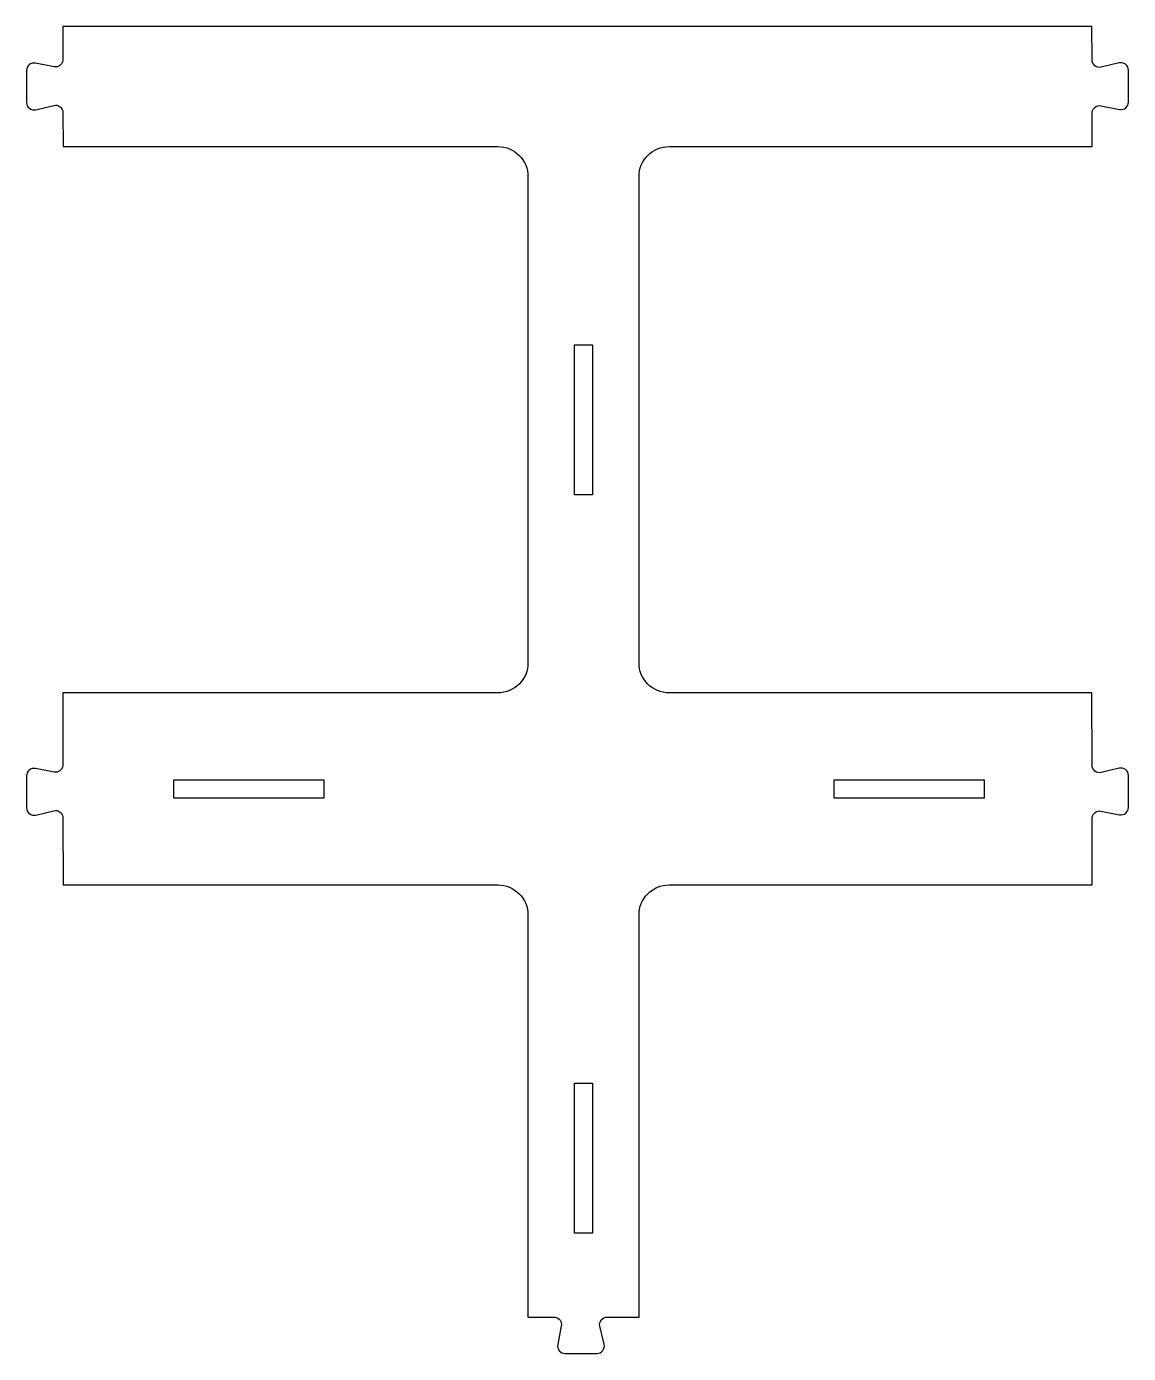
# Model space of a CAD drawing. Header units: millimetres. Extents: x 355 to 722, y -442 to 0.
import ezdxf

# ---------------------------------------------------------------- set-up
doc = ezdxf.new("R2010")
doc.units = ezdxf.units.MM
doc.layers.get('0').update_dxf_attribs({"linetype": 'CONTINUOUS'})

msp = doc.modelspace()

# ---------------------------------------------------------------- linework, layer by layer
msp.add_lwpolyline([(367.02, -28.68), (367.06, -40), (512, -40, -0.414214), (522, -50), (522, -212, -0.414214), (512, -222), (367, -222), (367, -246.31, -0.430167), (364.04, -248.42), (357.86, -247.21, 0.471996), (354.88, -249.66), (354.88, -260.28, 0.485832), (357.97, -262.71), (363.93, -261.26, -0.484698), (367.02, -263.68), (367.1, -286), (512, -286, -0.414214), (522, -296), (522, -429.98), (531, -429.98, -0.430167), (533.11, -432.93), (531.9, -439.11, 0.471996), (534.35, -442.09), (544.96, -442.09, 0.485832), (547.39, -439), (545.95, -433.05, -0.485638), (548.38, -429.96), (559, -429.95), (559, -296, -0.414214), (569, -286), (710, -286), (710.01, -263.5, -0.430167), (712.96, -261.4), (719.14, -262.61, 0.471996), (722.12, -260.15), (722.12, -249.54, 0.485832), (719.03, -247.11), (713.08, -248.56, -0.484698), (709.99, -246.13), (709.91, -222), (569, -222, -0.414214), (559, -212), (559, -50, -0.414214), (569, -40), (710, -40), (710.01, -28.5, -0.430167), (712.96, -26.4), (719.14, -27.61, 0.471996), (722.12, -25.15), (722.12, -14.54, 0.485832), (719.03, -12.11), (713.08, -13.56, -0.484698), (709.99, -11.13), (709.95, 0), (367, 0), (367, -11.31, -0.430167), (364.04, -13.42), (357.86, -12.21, 0.471996), (354.88, -14.66), (354.88, -25.28, 0.485832), (357.97, -27.71), (363.93, -26.26, -0.484698)], format="xyb", close=True)
for points in [[(537.45, -106), (543.55, -106), (543.55, -156), (537.45, -156)], [(404, -257.05), (404, -250.95), (454, -250.95), (454, -257.05)], [(624, -257.05), (624, -250.95), (674, -250.95), (674, -257.05)], [(537.45, -352), (543.55, -352), (543.55, -402), (537.45, -402)]]:
    msp.add_lwpolyline(points, close=True)

doc.saveas('drawing.dxf')
